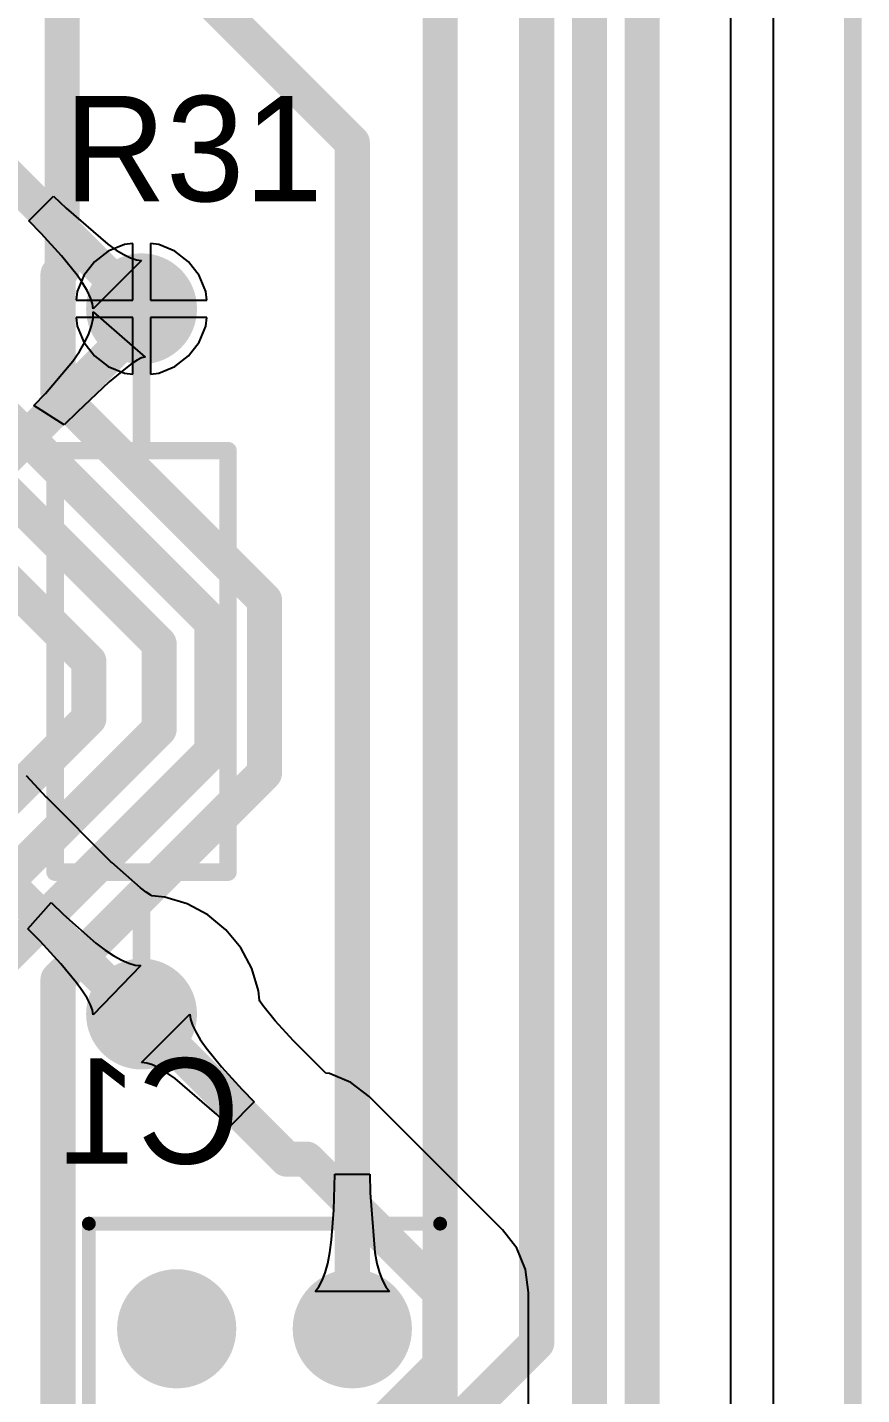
# Model space of a CAD drawing. Header units: millimetres. Extents: x 0 to 140, y 0 to 130.
# Drawn here: x 128.14 to 140.21, y 39.94 to 59.72 of the extents above; entities that cross this region are included whole.
import ezdxf

# ---------------------------------------------------------------- set-up
doc = ezdxf.new("R2010")
doc.units = ezdxf.units.MM
for name, color, linetype in [('BottomLayer', 5, 'Continuous'), ('BottomOverlay', 54, 'Continuous'), ('BottomSolder', 6, 'Continuous'), ('KeepOutLayer', 6, 'Continuous'), ('MultiLayer', 9, 'Continuous'), ('PadHoleLayer', 156, 'Continuous'), ('TopLayer', 1, 'Continuous'), ('TopOverlay', 2, 'Continuous'), ('TopSolder', 216, 'Continuous')]:
    doc.layers.add(name, color=color, linetype=linetype)

# ---------------------------------------------------------------- blocks, each defined once
blk = doc.blocks.new('_________1_4__4')
at = {"layer": 'BottomLayer'}
h = blk.add_hatch(color=5, dxfattribs=at)
edge = h.paths.add_edge_path()
edge.add_arc((-5.1, 0), 0.7, 0, 360)
h = blk.add_hatch(color=5, dxfattribs=at)
edge = h.paths.add_edge_path()
edge.add_arc((5.1, 0), 0.7, 0, 360)
at = {"layer": 'BottomSolder'}
h = blk.add_hatch(color=6, dxfattribs=at)
edge = h.paths.add_edge_path()
edge.add_arc((-5.1, 0), 0.802, 0, 360)
h = blk.add_hatch(color=6, dxfattribs=at)
edge = h.paths.add_edge_path()
edge.add_arc((5.1, 0), 0.802, 0, 360)
at = {"layer": 'MultiLayer'}
h = blk.add_hatch(color=9, dxfattribs=at)
edge = h.paths.add_edge_path()
edge.add_arc((-5.1, 0), 0.7, 0, 360)
h = blk.add_hatch(color=9, dxfattribs=at)
edge = h.paths.add_edge_path()
edge.add_arc((5.1, 0), 0.7, 0, 360)
at = {"layer": 'PadHoleLayer'}
h = blk.add_hatch(color=156, dxfattribs=at)
edge = h.paths.add_edge_path()
edge.add_arc((-5.1, 0), 0.3, 0, 360)
h = blk.add_hatch(color=156, dxfattribs=at)
edge = h.paths.add_edge_path()
edge.add_arc((5.1, 0), 0.3, 0, 360)
at = {"layer": 'TopLayer'}
h = blk.add_hatch(color=1, dxfattribs=at)
edge = h.paths.add_edge_path()
edge.add_arc((-5.1, 0), 0.7, 0, 360)
h = blk.add_hatch(color=1, dxfattribs=at)
edge = h.paths.add_edge_path()
edge.add_arc((5.1, 0), 0.7, 0, 360)
at = {"layer": 'TopSolder'}
h = blk.add_hatch(color=216, dxfattribs=at)
edge = h.paths.add_edge_path()
edge.add_arc((-5.1, 0), 0.802, 0, 360)
h = blk.add_hatch(color=216, dxfattribs=at)
edge = h.paths.add_edge_path()
edge.add_arc((5.1, 0), 0.802, 0, 360)
at = {"layer": 'TopOverlay', "const_width": 0.254}
for points in [[(3.048, 1.25), (-3.048, 1.25)], [(-3.048, -1.25), (-3.048, 1.25)], [(3.048, -1.25), (3.048, 1.25)], [(-3.073, 0), (-4.394, 0)], [(4.42, 0), (3.099, 0)], [(3.048, -1.25), (-3.048, -1.25)]]:
    blk.add_lwpolyline(points, dxfattribs=at)
at = {"layer": 'TopOverlay', "const_width": 0.127}
for points in [[(-3.111, 1.25, 1), (-2.985, 1.25, 1)], [(-3.111, 1.25, 1), (-2.985, 1.25, 1)], [(2.985, 1.25, 1), (3.111, 1.25, 1)], [(2.985, 1.25, 1), (3.111, 1.25, 1)], [(-4.458, 0, 1), (-4.331, 0, 1)], [(-3.137, 0, 1), (-3.01, 0, 1)], [(3.035, 0, 1), (3.162, 0, 1)], [(4.356, 0, 1), (4.483, 0, 1)], [(-3.111, -1.25, 1), (-2.985, -1.25, 1)], [(-3.111, -1.25, 1), (-2.985, -1.25, 1)], [(2.985, -1.25, 1), (3.111, -1.25, 1)], [(2.985, -1.25, 1), (3.111, -1.25, 1)]]:
    blk.add_lwpolyline(points, format="xyb", close=True, dxfattribs=at)
blk = doc.blocks.new('JP10_C2T_B_43')
at = {"layer": 'BottomLayer'}
h = blk.add_hatch(color=5, dxfattribs=at)
edge = h.paths.add_edge_path()
edge.add_arc((11.43, 1.27), 0.76, 0, 360)
h = blk.add_hatch(color=5, dxfattribs=at)
edge = h.paths.add_edge_path()
edge.add_arc((11.43, -1.27), 0.76, 0, 360)
at = {"layer": 'BottomSolder'}
h = blk.add_hatch(color=6, dxfattribs=at)
edge = h.paths.add_edge_path()
edge.add_arc((11.43, 1.27), 0.862, 0, 360)
h = blk.add_hatch(color=6, dxfattribs=at)
edge = h.paths.add_edge_path()
edge.add_arc((11.43, -1.27), 0.862, 0, 360)
at = {"layer": 'MultiLayer'}
h = blk.add_hatch(color=9, dxfattribs=at)
edge = h.paths.add_edge_path()
edge.add_arc((11.43, 1.27), 0.76, 0, 360)
h = blk.add_hatch(color=9, dxfattribs=at)
edge = h.paths.add_edge_path()
edge.add_arc((11.43, -1.27), 0.76, 0, 360)
at = {"layer": 'PadHoleLayer'}
h = blk.add_hatch(color=156, dxfattribs=at)
edge = h.paths.add_edge_path()
edge.add_arc((11.43, 1.27), 0.51, 0, 360)
h = blk.add_hatch(color=156, dxfattribs=at)
edge = h.paths.add_edge_path()
edge.add_arc((11.43, -1.27), 0.51, 0, 360)
at = {"layer": 'TopLayer'}
h = blk.add_hatch(color=1, dxfattribs=at)
edge = h.paths.add_edge_path()
edge.add_arc((11.43, 1.27), 0.76, 0, 360)
h = blk.add_hatch(color=1, dxfattribs=at)
edge = h.paths.add_edge_path()
edge.add_arc((11.43, -1.27), 0.76, 0, 360)
at = {"layer": 'TopSolder'}
h = blk.add_hatch(color=216, dxfattribs=at)
edge = h.paths.add_edge_path()
edge.add_arc((11.43, 1.27), 0.862, 0, 360)
h = blk.add_hatch(color=216, dxfattribs=at)
edge = h.paths.add_edge_path()
edge.add_arc((11.43, -1.27), 0.862, 0, 360)
at = {"layer": 'BottomOverlay', "const_width": 0.2}
for points in [[(-12.95, 2.54), (12.95, 2.54)], [(12.95, 2.54), (12.95, -2.54)], [(-12.95, -2.54), (12.95, -2.54)]]:
    blk.add_lwpolyline(points, dxfattribs=at)
at = {"layer": 'BottomOverlay', "const_width": 0.1}
for points in [[(12.9, 2.54, 1), (13, 2.54, 1)], [(12.9, 2.54, 1), (13, 2.54, 1)], [(12.9, -2.54, 1), (13, -2.54, 1)], [(12.9, -2.54, 1), (13, -2.54, 1)]]:
    blk.add_lwpolyline(points, format="xyb", close=True, dxfattribs=at)

msp = doc.modelspace()

# ---------------------------------------------------------------- linework, layer by layer
at = {"layer": 'BottomLayer'}
for p, q in [((138.928, 124.794), (138.928, 5.635)), ((128.163, 56.918), (128.522, 57.277)), ((128.522, 57.277), (128.703, 57.1)), ((128.703, 57.1), (129.306, 56.579)), ((128.34, 56.737), (128.163, 56.918)), ((128.638, 56.412), (128.34, 56.737)), ((129.306, 56.579), (129.427, 56.495)), ((129.545, 56.575), (129.313, 56.479)), ((129.667, 56.592), (129.545, 56.575)), ((129.667, 55.773), (129.667, 56.592)), ((130.043, 56.575), (129.921, 56.592)), ((129.921, 56.592), (129.921, 55.773)), ((130.275, 56.479), (130.043, 56.575)), ((128.861, 56.134), (128.638, 56.412)), ((129.313, 56.479), (129.114, 56.326)), ((129.427, 56.495), (129.537, 56.43)), ((129.537, 56.43), (129.634, 56.383)), ((129.634, 56.383), (129.72, 56.355)), ((130.474, 56.326), (130.275, 56.479)), ((129.114, 56.326), (128.961, 56.127)), ((129.794, 56.346), (129.094, 55.646)), ((129.72, 56.355), (129.794, 56.346)), ((130.627, 56.127), (130.474, 56.326)), ((128.945, 56.013), (128.861, 56.134)), ((128.961, 56.127), (128.865, 55.895)), ((129.01, 55.903), (128.945, 56.013)), ((130.723, 55.895), (130.627, 56.127)), ((128.865, 55.895), (128.848, 55.773)), ((128.848, 55.773), (129.667, 55.773)), ((129.057, 55.806), (129.01, 55.903)), ((129.085, 55.72), (129.057, 55.806)), ((129.921, 55.773), (130.74, 55.773)), ((130.74, 55.773), (130.723, 55.895)), ((129.094, 55.646), (129.085, 55.72)), ((129.092, 55.504), (129.095, 55.601)), ((129.095, 55.601), (129.844, 54.948)), ((129.667, 55.519), (128.848, 55.519)), ((128.848, 55.519), (128.865, 55.397)), ((128.865, 55.397), (128.961, 55.165)), ((129.031, 55.284), (129.071, 55.398)), ((129.071, 55.398), (129.092, 55.504)), ((129.667, 54.7), (129.667, 55.519)), ((130.74, 55.519), (129.921, 55.519)), ((129.921, 55.519), (129.921, 54.7)), ((130.627, 55.165), (130.723, 55.397)), ((130.723, 55.397), (130.74, 55.519)), ((128.972, 55.161), (129.031, 55.284)), ((128.801, 54.89), (128.896, 55.03)), ((128.896, 55.03), (128.972, 55.161)), ((128.961, 55.165), (129.114, 54.966)), ((130.474, 54.966), (130.627, 55.165)), ((128.405, 54.42), (128.801, 54.89)), ((129.114, 54.966), (129.313, 54.813)), ((129.313, 54.813), (129.545, 54.717)), ((129.56, 54.784), (129.326, 54.588)), ((129.653, 54.854), (129.56, 54.784)), ((129.732, 54.904), (129.653, 54.854)), ((129.795, 54.935), (129.732, 54.904)), ((129.844, 54.948), (129.795, 54.935)), ((130.043, 54.717), (130.275, 54.813)), ((130.275, 54.813), (130.474, 54.966)), ((129.326, 54.588), (128.861, 54.152)), ((129.545, 54.717), (129.667, 54.7)), ((129.921, 54.7), (130.043, 54.717)), ((128.236, 54.247), (128.405, 54.42)), ((128.676, 53.968), (128.236, 54.247)), ((128.861, 54.152), (128.676, 53.968)), ((128.42, 48.579), (128.132, 48.891)), ((128.427, 48.571), (128.42, 48.579)), ((129.351, 47.647), (128.427, 48.571)), ((129.362, 47.637), (129.351, 47.647)), ((129.78, 47.269), (129.362, 47.637)), ((129.859, 47.21), (129.78, 47.269)), ((129.928, 47.164), (129.859, 47.21)), ((129.944, 47.156), (129.928, 47.164)), ((130.13, 47.137), (129.944, 47.156)), ((130.454, 47.039), (130.13, 47.137)), ((128.148, 46.68), (128.486, 47.06)), ((128.486, 47.06), (128.665, 46.885)), ((128.665, 46.885), (129.135, 46.472)), ((130.752, 46.88), (130.454, 47.039)), ((131.013, 46.665), (130.752, 46.88)), ((128.327, 46.498), (128.148, 46.68)), ((128.628, 46.172), (128.327, 46.498)), ((131.228, 46.404), (131.013, 46.665)), ((129.135, 46.472), (129.27, 46.371)), ((129.27, 46.371), (129.394, 46.289)), ((129.394, 46.289), (129.508, 46.225)), ((131.387, 46.106), (131.228, 46.404)), ((128.855, 45.898), (128.628, 46.172)), ((129.782, 46.146), (129.094, 45.433)), ((129.508, 46.225), (129.61, 46.18)), ((129.61, 46.18), (129.701, 46.154)), ((129.701, 46.154), (129.782, 46.146)), ((131.485, 45.782), (131.387, 46.106)), ((128.94, 45.779), (128.855, 45.898)), ((129.007, 45.674), (128.94, 45.779)), ((131.499, 45.645), (131.485, 45.782)), ((129.054, 45.581), (129.007, 45.674)), ((129.084, 45.5), (129.054, 45.581)), ((129.094, 45.433), (129.084, 45.5)), ((131.506, 45.633), (131.499, 45.645)), ((131.549, 45.571), (131.506, 45.633)), ((131.728, 45.347), (131.549, 45.571)), ((129.794, 44.746), (130.494, 45.446)), ((130.494, 45.446), (130.503, 45.372)), ((130.503, 45.372), (130.531, 45.286)), ((130.531, 45.286), (130.578, 45.189)), ((131.992, 45.06), (131.728, 45.347)), ((130.578, 45.189), (130.643, 45.079)), ((130.643, 45.079), (130.727, 44.958)), ((130.727, 44.958), (130.95, 44.68)), ((131.992, 45.059), (131.992, 45.06)), ((132.46, 44.592), (131.992, 45.059)), ((129.868, 44.737), (129.794, 44.746)), ((129.954, 44.709), (129.868, 44.737)), ((130.051, 44.662), (129.954, 44.709)), ((130.161, 44.597), (130.051, 44.662)), ((130.282, 44.513), (130.161, 44.597)), ((130.885, 43.992), (130.282, 44.513)), ((130.95, 44.68), (131.248, 44.355)), ((132.513, 44.585), (132.46, 44.592)), ((132.822, 44.457), (132.513, 44.585)), ((131.248, 44.355), (131.425, 44.174)), ((133.088, 44.253), (132.822, 44.457)), ((131.425, 44.174), (131.066, 43.815)), ((135.016, 42.325), (133.088, 44.253)), ((131.066, 43.815), (130.885, 43.992)), ((135.219, 42.06), (135.016, 42.325)), ((135.347, 41.751), (135.219, 42.06)), ((135.391, 41.419), (135.347, 41.751)), ((135.391, 19.302), (135.391, 41.419))]:
    msp.add_line(p, q, dxfattribs=at)
at = {"layer": 'BottomLayer', "const_width": 0.508}
for points in [[(125.127, 60.313), (129.794, 55.646)], [(129.794, 55.445), (129.794, 55.646)], [(126.111, 51.762), (129.794, 55.445)], [(126.165, 49.022), (129.741, 45.446)], [(129.741, 45.446), (129.794, 45.446)], [(129.794, 45.446), (131.893, 43.347)], [(131.893, 43.347), (132.182, 43.347)], [(132.182, 43.347), (134.11, 41.419)], [(134.11, 19.302), (134.11, 41.419)]]:
    msp.add_lwpolyline(points, dxfattribs=at)
at = {"layer": 'BottomLayer', "const_width": 0.254}
for points in [[(129.667, 55.646, 1), (129.921, 55.646, 1)], [(129.667, 55.646, 1), (129.921, 55.646, 1)], [(129.667, 55.445, 1), (129.921, 55.445, 1)], [(129.667, 55.445, 1), (129.921, 55.445, 1)], [(129.614, 45.446, 1), (129.868, 45.446, 1)], [(129.614, 45.446, 1), (129.868, 45.446, 1)], [(129.667, 45.446, 1), (129.921, 45.446, 1)], [(129.667, 45.446, 1), (129.921, 45.446, 1)], [(131.766, 43.347, 1), (132.02, 43.347, 1)], [(131.766, 43.347, 1), (132.02, 43.347, 1)], [(132.055, 43.347, 1), (132.309, 43.347, 1)], [(132.055, 43.347, 1), (132.309, 43.347, 1)], [(133.983, 41.419, 1), (134.237, 41.419, 1)], [(133.983, 41.419, 1), (134.237, 41.419, 1)]]:
    msp.add_lwpolyline(points, format="xyb", close=True, dxfattribs=at)
at = {"layer": 'KeepOutLayer', "const_width": 0.254}
msp.add_lwpolyline([(140.081, 130.048), (140.081, 0)], dxfattribs=at)
at = {"layer": 'TopLayer'}
for p, q in [((138.928, 124.794), (138.928, 5.635)), ((138.314, 37.465), (138.314, 101.727)), ((132.577, 42.609), (132.588, 43.13)), ((132.588, 43.13), (133.096, 43.13)), ((133.096, 43.13), (133.099, 42.859)), ((133.099, 42.859), (133.167, 41.998)), ((132.543, 42.179), (132.577, 42.609)), ((132.517, 41.998), (132.543, 42.179)), ((132.486, 41.839), (132.517, 41.998)), ((133.167, 41.998), (133.198, 41.839)), ((132.449, 41.703), (132.486, 41.839)), ((133.198, 41.839), (133.235, 41.703)), ((132.358, 41.499), (132.406, 41.59)), ((132.406, 41.59), (132.449, 41.703)), ((133.235, 41.703), (133.278, 41.59)), ((133.278, 41.59), (133.326, 41.499)), ((132.304, 41.431), (132.358, 41.499)), ((133.38, 41.431), (132.304, 41.431)), ((133.326, 41.499), (133.38, 41.431))]:
    msp.add_line(p, q, dxfattribs=at)
at = {"layer": 'TopLayer', "const_width": 0.508}
for points in [[(137.033, 37.465), (137.033, 101.727)], [(136.271, 39.243), (136.271, 94.615)], [(135.509, 40.69), (135.509, 83.439)], [(112.915, 77.978), (132.842, 58.051)], [(134.112, 40.371), (134.112, 64.008)], [(128.645, 56.205), (128.645, 60.789)], [(132.842, 40.894), (132.842, 58.051)], [(128.586, 56.146), (128.645, 56.205)], [(128.586, 54.417), (128.586, 56.146)], [(125.603, 55.245), (130.048, 50.8)], [(124.841, 54.737), (129.032, 50.546)], [(128.586, 54.417), (131.572, 51.431)], [(127.824, 54.102), (130.81, 51.116)], [(131.572, 48.932), (131.572, 51.431)], [(130.81, 49.248), (130.81, 51.116)], [(130.048, 49.564), (130.048, 50.8)], [(129.032, 49.72), (129.032, 50.546)], [(126.111, 46.799), (129.032, 49.72)], [(127.062, 46.578), (130.048, 49.564)], [(127.824, 46.262), (130.81, 49.248)], [(128.586, 45.946), (131.572, 48.932)], [(128.586, 33.197), (128.586, 45.946)], [(133.683, 38.864), (135.509, 40.69)], [(133.367, 39.626), (134.112, 40.371)]]:
    msp.add_lwpolyline(points, dxfattribs=at)
at = {"layer": 'TopLayer', "const_width": 0.254}
for points in [[(132.715, 58.051, 1), (132.969, 58.051, 1)], [(132.715, 58.051, 1), (132.969, 58.051, 1)], [(128.459, 56.146, 1), (128.713, 56.146, 1)], [(128.459, 56.146, 1), (128.713, 56.146, 1)], [(128.518, 56.205, 1), (128.772, 56.205, 1)], [(128.518, 56.205, 1), (128.772, 56.205, 1)], [(128.459, 54.417, 1), (128.713, 54.417, 1)], [(128.459, 54.417, 1), (128.713, 54.417, 1)], [(131.445, 51.431, 1), (131.699, 51.431, 1)], [(131.445, 51.431, 1), (131.699, 51.431, 1)], [(130.683, 51.116, 1), (130.937, 51.116, 1)], [(130.683, 51.116, 1), (130.937, 51.116, 1)], [(129.921, 50.8, 1), (130.175, 50.8, 1)], [(129.921, 50.8, 1), (130.175, 50.8, 1)], [(128.905, 50.546, 1), (129.159, 50.546, 1)], [(128.905, 50.546, 1), (129.159, 50.546, 1)], [(128.905, 49.72, 1), (129.159, 49.72, 1)], [(128.905, 49.72, 1), (129.159, 49.72, 1)], [(129.921, 49.564, 1), (130.175, 49.564, 1)], [(129.921, 49.564, 1), (130.175, 49.564, 1)], [(130.683, 49.248, 1), (130.937, 49.248, 1)], [(130.683, 49.248, 1), (130.937, 49.248, 1)], [(131.445, 48.932, 1), (131.699, 48.932, 1)], [(131.445, 48.932, 1), (131.699, 48.932, 1)], [(128.459, 45.946, 1), (128.713, 45.946, 1)], [(128.459, 45.946, 1), (128.713, 45.946, 1)], [(132.715, 40.894, 1), (132.969, 40.894, 1)], [(135.382, 40.69, 1), (135.636, 40.69, 1)], [(135.382, 40.69, 1), (135.636, 40.69, 1)], [(133.985, 40.371, 1), (134.239, 40.371, 1)], [(133.985, 40.371, 1), (134.239, 40.371, 1)]]:
    msp.add_lwpolyline(points, format="xyb", close=True, dxfattribs=at)

# ---------------------------------------------------------------- block references
for name, p, rotation in [('_________1_4__4', (129.794, 50.546), 270), ('JP10_C2T_B_43', (131.572, 29.464), 90)]:
    msp.add_blockref(name, p, dxfattribs=dict(rotation=rotation))

# ---------------------------------------------------------------- texts
at = {"layer": 'BottomOverlay', "text_generation_flag": 2}
msp.add_text('C1', height=1.524, dxfattribs=at).set_placement((131.216, 43.282))
at = {"layer": 'TopOverlay'}
msp.add_text('R31', height=1.524, dxfattribs=at).set_placement((128.676, 57.201))

doc.saveas('drawing.dxf')
